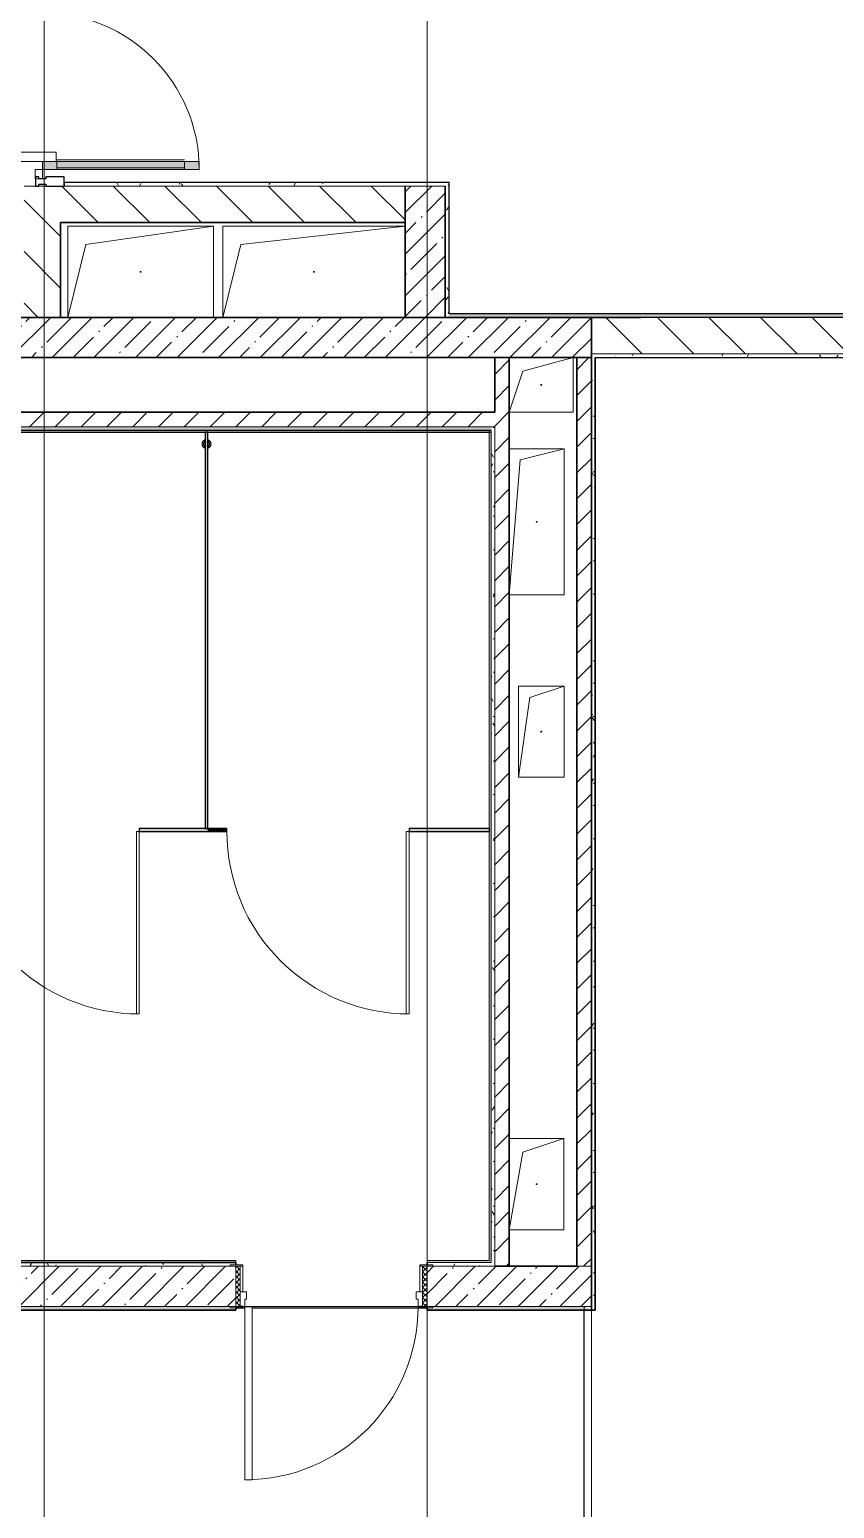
# Model space of a CAD drawing. Header units: millimetres. Extents: x 3914 to 443608, y -156176 to 78197.
# Drawn here: x 413950 to 418362, y -141904 to -133799 of the extents above; entities that cross this region are included whole.
import ezdxf

# ---------------------------------------------------------------- set-up
doc = ezdxf.new("R2010")
doc.units = ezdxf.units.MM
doc.linetypes.add('200_ШТРИХ__ш1_п0_6_', pattern=[160, 100, -60])
doc.layers.add('A-AREA-PATT-3', color=7, linetype='Continuous', lineweight=5, true_color=0xe6fae8, transparency=1)
for name, color, linetype, lineweight in [('A-DETL-GENF', 7, 'Continuous', 9), ('A-DOOR-1', 7, 'Continuous', 5), ('A-DOOR-2', 7, '200_ШТРИХ__ш1_п0_6_', 5), ('A-DOOR-FRAM-2', 7, 'Continuous', 5), ('A-FLOR', 7, 'Continuous', 9), ('A-FLOR-PATT-1', 7, 'Continuous', 5), ('A-GENM', 7, 'Continuous', 9), ('A-GENM-1', 7, 'Continuous', 25), ('A-GLAZ-CWMG', 7, 'Continuous', 9), ('A-GLAZ-CWMG-1', 7, 'Continuous', 25), ('A-WALL', 7, 'Continuous', 5), ('A-WALL-1', 7, 'Continuous', 35), ('I-WALL', 7, 'Continuous', 5), ('Оси', 7, 'Continuous', 9)]:
    doc.layers.add(name, color=color, linetype=linetype, lineweight=lineweight)
doc.layers.add('A-DOOR-FRAM-1', color=7, linetype='Continuous', lineweight=5, true_color=0xc0c0c0)
doc.layers.add('A-WALL-FNSH-1', color=9, linetype='Continuous', lineweight=5, true_color=0x808080)
pattern_1 = [(45, (315419.7, -145976.68), (-70.71068, 70.71068), [])]
pattern_2 = [(45, (315419.7, -145976.68), (-114.04925, 114.04925), []), (45, (315533.75, -145976.68), (-114.04925, 114.04925), [201.612, -40.322, 6.706, -33.617])]
pattern_3 = [(135, (315419.7, -145976.68), (-141.42136, -141.42136), [])]
pattern_4 = [(0, (315419.7, -145976.68), (243.84, 60.96), [20.117, -162.763, 20.117, -162.763, -975.36]), (0, (315419.7, -145976.68), (243.84, 60.96), [-365.76, 20.117, -345.643, 20.117, -162.763, -426.72]), (0, (315419.7, -145976.68), (243.84, 60.96), [-914.4, 20.117, -101.803, 20.117, -284.683]), (120, (315511.14, -145946.2), (-174.71291, 180.691634), [20.117, -162.763, 20.117, -162.763, -975.36]), (120, (315511.14, -145946.2), (-174.71291, 180.691634), [-365.76, 20.117, -345.643, 20.117, -162.763, -426.72]), (120, (315511.14, -145946.2), (-174.71291, 180.691634), [-914.4, 20.117, -101.803, 20.117, -284.683]), (240, (315541.62, -145824.28), (-69.12709, -241.651634), [20.117, -162.763, 20.117, -162.763, -975.36]), (240, (315541.62, -145824.28), (-69.12709, -241.651634), [-365.76, 20.117, -345.643, 20.117, -162.763, -426.72]), (240, (315541.62, -145824.28), (-69.12709, -241.651634), [-914.4, 20.117, -101.803, 20.117, -284.683])]

# ---------------------------------------------------------------- blocks, each defined once
blk = doc.blocks.new('GM_Отверстие прямоугольное _в плите_ - Отверстие-21985264-Объем проектирования 3 этажа')
at = {"layer": 'A-GENM'}
for p, q in [((-400, -250), (-400, 250)), ((-400, 250), (400, 250)), ((400, 250), (-400, 250)), ((-400, 250), (-400, -250)), ((-300, 150), (400, 250)), ((400, 250), (400, -250)), ((400, -250), (400, 250)), ((-400, -250), (-300, 150))]:
    blk.add_line(p, q, dxfattribs=at)
for start, end in [(360, 180), (180, 360)]:
    blk.add_arc((0, 0), 2.5, start, end, dxfattribs=at)
blk = doc.blocks.new('GM_Отверстие прямоугольное _в плите_ - Отверстие-V616-Объем проектирования 3 этажа')
at = {"layer": 'A-GENM'}
for p, q in [((-500, -250), (-500, 250)), ((-500, 250), (500, 250)), ((500, 250), (-500, 250)), ((-500, 250), (-500, -250)), ((-400, 150), (500, 250)), ((-500, -250), (-400, 150))]:
    blk.add_line(p, q, dxfattribs=at)
for start, end in [(360, 180), (180, 360)]:
    blk.add_arc((0, 0), 2.5, start, end, dxfattribs=at)
blk = doc.blocks.new('GM_Отверстие прямоугольное _в плите_ - Отверстие-V617-Объем проектирования 3 этажа')
at = {"layer": 'A-GENM'}
for p, q in [((-100, 75), (175, 150)), ((175, 150), (175, -150)), ((175, -150), (175, 150)), ((-175, -150), (-100, 75)), ((175, -150), (-175, -150)), ((-175, -150), (175, -150))]:
    blk.add_line(p, q, dxfattribs=at)
for start, end in [(360, 180), (180, 360)]:
    blk.add_arc((0, 0), 2.5, start, end, dxfattribs=at)
blk = doc.blocks.new('GM_Отверстие прямоугольное _в плите_ - Отверстие-21993100-Объем проектирования 3 этажа')
at = {"layer": 'A-GENM'}
for p, q in [((-150, 400), (150, 400)), ((150, 400), (-150, 400)), ((-150, -400), (-90, 340)), ((-90, 340), (150, 400)), ((150, 400), (150, -400)), ((150, -400), (150, 400)), ((150, -400), (-150, -400)), ((-150, -400), (150, -400))]:
    blk.add_line(p, q, dxfattribs=at)
for start, end in [(360, 180), (180, 360)]:
    blk.add_arc((0, 0), 2.5, start, end, dxfattribs=at)
blk = doc.blocks.new('GM_Отверстие прямоугольное _в плите_ - Отверстие-21609826-Объем проектирования 3 этажа')
at = {"layer": 'A-GENM'}
for p, q in [((-125, -250), (-125, 250)), ((-125, 250), (125, 250)), ((125, 250), (-125, 250)), ((-125, 250), (-125, -250)), ((-62.5, 187.5), (125, 250)), ((125, 250), (125, -250)), ((125, -250), (125, 250)), ((-125, -250), (-62.5, 187.5)), ((125, -250), (-125, -250)), ((-125, -250), (125, -250))]:
    blk.add_line(p, q, dxfattribs=at)
for start, end in [(360, 180), (180, 360)]:
    blk.add_arc((0, 0), 2.5, start, end, dxfattribs=at)
blk = doc.blocks.new('GM_Отверстие прямоугольное _в плите_ - Отверстие-21606385-Объем проектирования 3 этажа')
at = {"layer": 'A-GENM'}
for p, q in [((-149.9, 250), (150, 250)), ((150, 250), (-149.9, 250)), ((-75, 175), (150, 250)), ((150, 250), (150, -250)), ((150, -250), (150, 250)), ((-149.9, -249.5), (-75, 175)), ((150, -250), (-149.9, -250)), ((-149.9, -250), (150, -250))]:
    blk.add_line(p, q, dxfattribs=at)
for start, end in [(360, 180), (180, 360)]:
    blk.add_arc((0, 0), 2.5, start, end, dxfattribs=at)
blk = doc.blocks.new('131_Сантехническая перегородка_Дверь МГН - СД-1-30883454-Объем проектирования 3 этажа')
at = {"layer": 'A-GENM'}
for points in [[(-366.5, 8), (-370, 8), (-370, -8), (10, -8), (10, 8), (-350.5, 8)], [(1390, 8), (1010, 8), (1010, -8), (1390, -8)]]:
    blk.add_hatch(color=256, dxfattribs=at).paths.add_polyline_path(points)
at = {"layer": 'A-DOOR-1'}
for p, q in [((10, 1008), (26, 1008)), ((10, 8), (10, 1008)), ((26, 8), (26, 1008)), ((10, 8), (26, 8))]:
    blk.add_line(p, q, dxfattribs=at)
blk.add_arc((10, 8), 1000, 360, 90, dxfattribs=at)
at = {"layer": 'A-GENM-1'}
for p, q in [((10, 8), (-370, 8)), ((-370, 8), (-370, -8)), ((10, -8), (10, 8)), ((1390, 8), (1010, 8)), ((1010, 8), (1010, -8)), ((1390, -8), (1390, 8)), ((-370, -8), (10, -8)), ((1010, -8), (1390, -8))]:
    blk.add_line(p, q, dxfattribs=at)
blk = doc.blocks.new('131_Сантехническая перегородка 7 - СП-1-30858579-Объем проектирования 3 этажа')
at = {"layer": 'A-GENM'}
blk.add_hatch(color=256, dxfattribs=at).paths.add_polyline_path([(2165.9, -8), (2165.9, 8), (-4.1, 8), (-4.1, -8), (1268, -8)])
at = {"layer": 'A-GENM', "flags": 128}
for points in [[(71.5, 8), (71.1, 8.5), (70.8, 9), (70.4, 9.5), (70, 9.9), (69.6, 10.4), (69.2, 10.8), (68.8, 11.2), (68.3, 11.6), (67.8, 12), (67.3, 12.3), (66.8, 12.7), (66.3, 13), (65.8, 13.3), (65.3, 13.6), (64.7, 13.8), (64.2, 14), (63.6, 14.3), (63, 14.4), (62.4, 14.6), (61.9, 14.7), (61.3, 14.9), (60.7, 14.9), (60.1, 15), (59.5, 15.1), (58.9, 15.1), (58.3, 15.1), (57.7, 15), (57.1, 15), (56.5, 14.9), (55.9, 14.8), (55.3, 14.7), (54.7, 14.5), (54.1, 14.4), (53.5, 14.2), (53, 13.9), (52.4, 13.7), (51.9, 13.4), (51.4, 13.2), (50.8, 12.9), (50.3, 12.5), (49.8, 12.2), (49.3, 11.8), (48.9, 11.4), (48.4, 11), (48, 10.6), (47.6, 10.2), (47.2, 9.7), (46.8, 9.3), (46.4, 8.8), (46.1, 8.3), (45.9, 8)], [(45.9, -8), (46.3, -8.5), (46.6, -9), (47, -9.5), (47.4, -9.9), (47.8, -10.4), (48.2, -10.8), (48.6, -11.2), (49.1, -11.6), (49.6, -12), (50, -12.3), (50.5, -12.7), (51.1, -13), (51.6, -13.3), (52.1, -13.6), (52.7, -13.8), (53.2, -14), (53.8, -14.3), (54.4, -14.4), (54.9, -14.6), (55.5, -14.7), (56.1, -14.9), (56.7, -14.9), (57.3, -15), (57.9, -15.1), (58.5, -15.1), (59.1, -15.1), (59.7, -15), (60.3, -15), (60.9, -14.9), (61.5, -14.8), (62.1, -14.7), (62.7, -14.5), (63.3, -14.4), (63.8, -14.2), (64.4, -13.9), (65, -13.7), (65.5, -13.4), (66, -13.2), (66.6, -12.9), (67.1, -12.5), (67.6, -12.2), (68, -11.8), (68.5, -11.4), (69, -11), (69.4, -10.6), (69.8, -10.2), (70.2, -9.7), (70.6, -9.3), (70.9, -8.8), (71.3, -8.3), (71.5, -8)]]:
    blk.add_lwpolyline(points, dxfattribs=at)
at = {"layer": 'A-GENM'}
for radius, start, end in [(24.6, 19.91127, 160.08873), (17.6, 28.97309, 151.02691), (15.1, 33.78108, 146.21892), (24.6, 199.91127, 340.08873), (17.6, 208.97309, 331.02691), (15.1, 213.78108, 326.21892)]:
    blk.add_arc((58.7, 0), radius, start, end, dxfattribs=at)
at = {"layer": 'A-GENM-1'}
for p, q in [((2165.9, 8), (-4.1, 8)), ((-4.1, 8), (-4.1, -8)), ((2165.9, -8), (2165.9, 8)), ((-4.1, -8), (2165.9, -8))]:
    blk.add_line(p, q, dxfattribs=at)
blk = doc.blocks.new('131_Сантехническая перегородка_Дверь МГН 2 - СД-1-30897608-Объем проектирования 3 этажа')
at = {"layer": 'A-GENM'}
for points in [[(-264.7, 8), (-427.5, 8), (-427.5, -8), (10, -8), (10, 8), (-89.5, 8)], [(1010, 8), (1010, -8), (1110, -8), (1110, 8)]]:
    blk.add_hatch(color=256, dxfattribs=at).paths.add_polyline_path(points)
at = {"layer": 'A-DOOR-1'}
for p, q in [((10, 1008), (26, 1008)), ((10, 8), (10, 1008)), ((26, 8), (26, 1008)), ((10, 8), (26, 8))]:
    blk.add_line(p, q, dxfattribs=at)
blk.add_arc((10, 8), 1000, 360, 90, dxfattribs=at)
at = {"layer": 'A-GENM-1'}
for p, q in [((10, 8), (-430, 8)), ((-430, 8), (-430, -8)), ((10, -8), (10, 8)), ((1110, 8), (1010, 8)), ((1010, 8), (1010, -8)), ((1110, -8), (1110, 8)), ((-430, -8), (10, -8)), ((1010, -8), (1110, -8))]:
    blk.add_line(p, q, dxfattribs=at)
blk = doc.blocks.new('Прямоугольный импост - Импост структурный с накладкой - 160мм Темный-32310142-Объем проектирования 3 этажа')
at = {"layer": 'A-GLAZ-CWMG-1'}
for p, q in [((-50, 0), (-50, 17)), ((-50, 17), (0, 17)), ((-40, 0), (-50, 0)), ((-40, -40), (-40, 0)), ((0, 0), (-10, 0)), ((-10, 0), (-10, -40)), ((0, 17), (0, 0)), ((-50, -140), (-50, -40)), ((-50, -40), (-40, -40)), ((-10, -40), (0, -40)), ((0, -40), (0, -140)), ((0, -140), (-50, -140))]:
    blk.add_line(p, q, dxfattribs=at)

msp = doc.modelspace()

# ---------------------------------------------------------------- hatches: boundary and pattern name
at = {"layer": 'A-AREA-PATT-3'}
h = msp.add_hatch(color=256, dxfattribs=at)
h.paths.add_polyline_path([(410122.7, -139126.7), (410139.7, -139126.7), (410139.7, -138926.7), (409970.7, -138926.7), (409970.7, -139126.7)])
h.paths.add_polyline_path([(413187.2, -136092.5), (413193.7, -136090.4), (413202.6, -136078.1), (413200.4, -136059.8), (413191.6, -136049.9), (413187.2, -136050.5), (413187.2, -136058.7), (413190.6, -136061.7), (413194.3, -136070.5), (413187.2, -136090.4)])
h.paths.add_polyline_path([(413171.2, -136092.5), (413171.2, -136082.2), (413167.8, -136079.2), (413164.1, -136070.5), (413171.2, -136048.4), (413164.7, -136050.5), (413155.8, -136062.8), (413158, -136081.1), (413166.8, -136091)])
h.paths.add_polyline_path([(414927.7, -136092.5), (414934.2, -136090.4), (414943.1, -136078.1), (414940.9, -136059.8), (414932.1, -136049.9), (414927.7, -136050.5), (414927.7, -136058.7), (414931.1, -136061.7), (414934.8, -136070.5), (414927.7, -136090.4)])
h.paths.add_polyline_path([(414911.7, -136092.5), (414911.7, -136082.2), (414908.3, -136079.2), (414904.6, -136070.5), (414911.7, -136048.4), (414905.2, -136050.5), (414896.3, -136062.8), (414898.5, -136081.1), (414907.3, -136091)])
h.paths.add_polyline_path([(410608.3, -136089.4), (410614.8, -136087.3), (410623.7, -136075), (410621.5, -136056.7), (410612.8, -136046.8), (410608.3, -136047.5), (410608.3, -136055.6), (410611.8, -136058.6), (410615.4, -136067.4), (410608.3, -136087.3)])
h.paths.add_polyline_path([(411452, -136089.4), (411452, -136079.1), (411449.3, -136078), (411444.9, -136067.4), (411452, -136045.4), (411445.5, -136047.5), (411436.5, -136059.8), (411438.8, -136078), (411447.5, -136087.9)])
h.paths.add_polyline_path([(410592.3, -136089.4), (410592.3, -136079.1), (410589.7, -136078), (410585.3, -136067.4), (410592.3, -136045.4), (410585.9, -136047.5), (410576.9, -136059.8), (410579.1, -136078), (410587.9, -136087.9)])
h.paths.add_polyline_path([(412311.6, -136089.4), (412311.6, -136079.1), (412308.9, -136078), (412304.5, -136067.4), (412311.6, -136045.4), (412305.1, -136047.5), (412296.2, -136059.8), (412298.4, -136078), (412307.2, -136087.9)])
h.paths.add_polyline_path([(412327.6, -136089.4), (412334, -136087.3), (412343, -136075), (412340.8, -136056.7), (412332, -136046.8), (412327.6, -136047.5), (412327.6, -136055.6), (412331, -136058.6), (412334.6, -136067.4), (412327.6, -136087.3)])
h.paths.add_polyline_path([(411468, -136089.4), (411474.4, -136087.3), (411483.4, -136075), (411481.1, -136056.7), (411472.4, -136046.8), (411468, -136047.5), (411468, -136055.6), (411471.4, -136058.6), (411475, -136067.4), (411468, -136087.3)])
at = {"layer": 'A-DOOR-2'}
h = msp.add_hatch(dxfattribs=at)
h.set_pattern_fill('FP_37', color=256, angle=180, style=0, pattern_type=2)
h.set_pattern_definition([(315, (413840.79, -140861.364), (14.14214, 14.14214), []), (45, (413840.79, -140861.364), (-14.14214, 14.14214), [])])
h.paths.add_polyline_path([(415079.7, -140796.7), (415104.7, -140796.7), (415104.7, -140576.7), (415079.7, -140576.7)])
at = {"layer": 'A-DOOR-FRAM-2'}
h = msp.add_hatch(dxfattribs=at)
h.set_pattern_fill('FP_38', color=256, angle=180, style=0, pattern_type=2)
h.set_pattern_definition([(225, (415963.584, -140861.364), (14.1421, -14.1421), []), (315, (415963.584, -140861.364), (14.1421, 14.1421), [])])
h.paths.add_polyline_path([(416104.7, -140796.7), (416129.7, -140796.7), (416129.7, -140576.7), (416104.7, -140578.1)])
at = {"layer": 'A-FLOR-PATT-1'}
h = msp.add_hatch(color=256, dxfattribs=at)
h.paths.add_polyline_path([(414037.6, -134566.7), (414879.7, -134566.7), (414879.7, -134521.7), (414019.7, -134521.7), (414019.7, -134566.7)])
h.paths.add_polyline_path([(414219.3, -132841.7), (414879.7, -132841.7), (414879.7, -132796.7), (414139.7, -132796.7), (414139.7, -132806.7), (414039.7, -132806.7), (414037.6, -132796.7), (414019.7, -132796.7), (414019.7, -132841.7), (414139.7, -132841.7)])
at = {"layer": 'I-WALL'}
h = msp.add_hatch(dxfattribs=at)
h.set_pattern_fill('FP_23', color=256, style=0, pattern_type=2)
h.set_pattern_definition(pattern_3)
h.paths.add_polyline_path([(414119.7, -135376.7), (414119.7, -134656.7), (413919.7, -134656.7), (413919.7, -135376.7), (414037.6, -135376.7)])
h.paths.add_polyline_path([(414116.3, -132756.7), (414119.7, -132756.7), (414119.7, -132576.7), (413919.7, -132576.7), (413919.7, -132756.7), (414037.6, -132756.7)])
h = msp.add_hatch(dxfattribs=at)
h.set_pattern_fill('FP_23', color=256, style=0, pattern_type=2)
h.set_pattern_definition(pattern_3)
h.paths.add_polyline_path([(414119.7, -134856.7), (416008.7, -134856.7), (416008.7, -134656.7), (414119.7, -134656.7), (414119.7, -134728.6)])
h = msp.add_hatch(dxfattribs=at)
h.set_pattern_fill('FP_191', color=256, style=0, pattern_type=2)
h.set_pattern_definition(pattern_4)
h.paths.add_polyline_path([(414139.7, -134656.7), (416248.7, -134654.6), (416248.7, -134636.7), (414140.7, -134636.7)])
h = msp.add_hatch(dxfattribs=at)
h.set_pattern_fill('FP_1', color=256, style=0, pattern_type=2)
h.set_pattern_definition(pattern_2)
h.paths.add_polyline_path([(416228.7, -135376.7), (416228.7, -134656.7), (416008.7, -134656.7), (416008.7, -135376.7), (416213.2, -135376.7)])
h = msp.add_hatch(dxfattribs=at)
h.set_pattern_fill('FP_191', color=256, style=0, pattern_type=2)
h.set_pattern_definition(pattern_4)
h.paths.add_polyline_path([(416248.7, -135376.7), (416248.7, -134656.7), (416228.7, -134656.7), (416228.7, -135376.7)])
h = msp.add_hatch(dxfattribs=at)
h.set_pattern_fill('FP_23', color=256, style=0, pattern_type=2)
h.set_pattern_definition(pattern_3)
h.paths.add_polyline_path([(422529.7, -135576.7), (422549.7, -135576.7), (422549.7, -135376.7), (420514.7, -135376.7), (420514.7, -135576.7), (421652.1, -135576.7)])
h.paths.add_polyline_path([(419034.7, -135576.7), (419064.7, -135576.7), (419064.7, -135376.7), (417029.7, -135376.7), (417029.7, -135576.7), (417301, -135576.7)])
h.paths.add_polyline_path([(409629.7, -135576.7), (409629.7, -135376.7), (408879.7, -135376.7), (408879.7, -135576.7), (409609.7, -135576.7)])
h.paths.add_polyline_path([(405380.3, -135576.7), (405404.7, -135576.7), (405404.7, -135376.7), (405029.7, -135376.7), (405029.7, -135576.7), (405379.7, -135576.7)])
h.paths.add_polyline_path([(407499.7, -135576.7), (407929.7, -135576.7), (407929.7, -135376.7), (406804.7, -135376.7), (406804.7, -135576.7), (407449.7, -135576.7)])
h = msp.add_hatch(dxfattribs=at)
h.set_pattern_fill('FP_1', color=256, style=0, pattern_type=2)
h.set_pattern_definition(pattern_2)
h.paths.add_polyline_path([(410709.7, -135596.7), (417029.7, -135596.7), (417029.7, -135376.7), (409629.7, -135376.7), (409629.7, -135596.7), (410230.4, -135596.7)])
h = msp.add_hatch(dxfattribs=at)
h.set_pattern_fill('FP_191', color=256, style=0, pattern_type=2)
h.set_pattern_definition(pattern_4)
h.paths.add_polyline_path([(436608.7, -135376.7), (436629.7, -135376.7), (436608.7, -135356.7), (426599.7, -135356.7), (426599.7, -135368.7), (426629.7, -135368.7), (426629.7, -135376.7), (435793.2, -135376.7)])
h.paths.add_polyline_path([(416248.7, -135376.7), (419034.7, -135376.5), (419034.7, -135368.7), (419064.7, -135368.7), (419064.7, -135356.7), (416249.7, -135356.7), (416248.8, -135374.8)])
h.paths.add_polyline_path([(436629.7, -135376.7), (436629.7, -135356.7), (436609.7, -135356.7), (436619.3, -135366.3)])
h.paths.add_polyline_path([(420544.7, -135376.7), (423069.7, -135376.7), (423069.7, -135368.7), (423124.7, -135368.7), (423124.7, -135356.7), (420514.7, -135356.7), (420514.7, -135368.7), (420544.7, -135368.7), (420544.7, -135376.4)])
h.paths.add_polyline_path([(424579.7, -135376.7), (425619.7, -135376.7), (425619.7, -135368.7), (425649.7, -135368.7), (425649.7, -135356.7), (424524.7, -135356.7), (424524.7, -135368.7), (424579.7, -135368.7), (424579.7, -135375.7)])
h = msp.add_hatch(dxfattribs=at)
h.set_pattern_fill('FP_191', color=256, style=0, pattern_type=2)
h.set_pattern_definition(pattern_4)
h.paths.add_polyline_path([(420544.7, -135596.7), (422529.7, -135595.7), (422549.7, -135576.7), (420544.7, -135577), (420544.7, -135584.7), (420514.7, -135584.7), (420514.7, -135596.7)])
h.paths.add_polyline_path([(419064.7, -135596.7), (419064.7, -135584.7), (419034.7, -135584.7), (419034.7, -135576.7), (417029.7, -135576.7), (417050.7, -135596.7), (419034.7, -135596.7)])
h.paths.add_polyline_path([(422549.7, -135596.7), (422549.7, -135576.7), (422529.7, -135596.7)])
h.paths.add_polyline_path([(417029.7, -135596.7), (417049.7, -135596.7), (417029.7, -135576.7)])
h = msp.add_hatch(dxfattribs=at)
h.set_pattern_fill('FP_22', color=256, style=0, pattern_type=2)
h.set_pattern_definition(pattern_1)
h.paths.add_polyline_path([(416579.7, -140576.7), (416579.7, -135596.7), (416499.7, -135596.7), (416499.8, -140576.7)])
h = msp.add_hatch(dxfattribs=at)
h.set_pattern_fill('FP_22', color=256, style=0, pattern_type=2)
h.set_pattern_definition(pattern_1)
h.paths.add_polyline_path([(416949.7, -140576.7), (417029.7, -140576.7), (417029.7, -135596.7), (416949.7, -135596.7), (416949.7, -140553.2)])
h = msp.add_hatch(dxfattribs=at)
h.set_pattern_fill('FP_191', color=256, style=0, pattern_type=2)
h.set_pattern_definition(pattern_4)
h.paths.add_polyline_path([(417043, -140816.7), (417049.7, -140816.7), (417049.7, -135596.7), (417029.7, -135596.7), (417029.7, -140816.7), (417040.2, -140816.7)])
h = msp.add_hatch(dxfattribs=at)
h.set_pattern_fill('FP_22', color=256, style=0, pattern_type=2)
h.set_pattern_definition(pattern_1)
h.paths.add_polyline_path([(411318.2, -135976.7), (416499.7, -135976.7), (416499.7, -135896.7), (409709.7, -135896.7), (409709.7, -135976.7), (410909.7, -135976.7)])
h = msp.add_hatch(dxfattribs=at)
h.set_pattern_fill('FP_191', color=256, style=0, pattern_type=2)
h.set_pattern_definition(pattern_4)
h.paths.add_polyline_path([(411318.2, -135996.7), (416479.7, -135996.7), (416479.7, -135976.7), (409729.7, -135976.7), (409729.7, -135996.7), (410909.7, -135996.7)])
h = msp.add_hatch(dxfattribs=at)
h.set_pattern_fill('FP_191', color=256, style=0, pattern_type=2)
h.set_pattern_definition(pattern_4)
h.paths.add_polyline_path([(416499.7, -140556.7), (416499.7, -135976.7), (416479.7, -135976.7), (416479.7, -140556.7)])
for points in [[(415125.4, -136007.7), (416479.7, -136007.7), (416479.7, -135996.7), (409729.7, -135996.7), (409729.7, -136007.7), (414853.5, -136007.7)], [(416468.7, -140545.7), (416479.7, -140545.7), (416479.7, -136007.7), (416468.7, -136007.7), (416468.7, -140517.1)]]:
    msp.add_hatch(color=256, dxfattribs=at).paths.add_polyline_path(points)
h = msp.add_hatch(dxfattribs=at)
h.set_pattern_fill('FP_1', color=256, style=0, pattern_type=2)
h.set_pattern_definition(pattern_2)
h.paths.add_polyline_path([(416989.7, -140796.7), (417029.7, -140795.7), (417029.7, -140576.7), (416129.7, -140576.7), (416130.7, -140796.7), (416757.1, -140796.7)])
h.paths.add_polyline_path([(409629.7, -140796.7), (415079.7, -140796.7), (415079.7, -140576.7), (409629.7, -140576.7), (409629.7, -140783.8)])
h = msp.add_hatch(color=256, dxfattribs=at)
h.paths.add_polyline_path([(416213.2, -140556.7), (416479.7, -140556.7), (416479.7, -140545.7), (416129.7, -140545.9), (416130.7, -140556.7)])
h.paths.add_polyline_path([(413370.7, -140556.7), (415079.7, -140556.7), (415079.7, -140545.7), (413359.7, -140545.7), (413359.7, -140556.7)])
h = msp.add_hatch(dxfattribs=at)
h.set_pattern_fill('FP_191', color=256, style=0, pattern_type=2)
h.set_pattern_definition(pattern_4)
h.paths.add_polyline_path([(416213.2, -140576.7), (416499.7, -140576.7), (416499.7, -140556.7), (416129.7, -140556.7), (416130.7, -140568.7), (416159.7, -140568.7), (416159.7, -140576.7)])
h.paths.add_polyline_path([(413359.7, -140576.7), (415049.7, -140576.3), (415049.7, -140568.7), (415079.7, -140568.7), (415079.7, -140556.7), (413359.7, -140556.7)])
h = msp.add_hatch(dxfattribs=at)
h.set_pattern_fill('FP_191', color=256, style=0, pattern_type=2)
h.set_pattern_definition(pattern_4)
h.paths.add_polyline_path([(416757.1, -140816.7), (417029.6, -140816.6), (416989.7, -140796.7), (416159.7, -140796.7), (416159.7, -140804.7), (416129.7, -140805.7), (416130.7, -140816.7), (416579.7, -140816.7)])
h.paths.add_polyline_path([(409629.7, -140816.7), (415079.7, -140816.7), (415079.7, -140804.7), (415049.7, -140804.7), (415049.7, -140796.7), (409609.7, -140797.4), (409610.7, -140816.7), (409622.4, -140816.7)])

# ---------------------------------------------------------------- linework, layer by layer
msp.add_lwpolyline([(440249.7, -135376.7), (400389.7, -135376.7), (400389.7, -132576.7), (440249.7, -132576.7)], close=True)
msp.add_lwpolyline([(415079.7, -140796.7), (416129.7, -140796.7)])
at = {"layer": 'A-DETL-GENF'}
for p, q in [((414019.7, -134521.7), (414019.7, -134566.7)), ((414095.7, -134521.7), (414019.7, -134521.7)), ((414019.7, -134521.7), (414019.7, -134566.7)), ((414095.7, -134521.7), (414019.7, -134521.7)), ((414879.7, -134521.7), (414095.7, -134521.7)), ((414879.7, -134521.7), (414095.7, -134521.7)), ((414799.7, -134512.7), (414099.7, -134512.7)), ((414099.7, -134566.7), (414099.7, -134521.7)), ((414799.7, -134566.7), (414799.7, -134521.7)), ((414879.7, -134566.7), (414879.7, -134521.7)), ((414879.7, -134566.7), (414879.7, -134521.7)), ((414879.7, -134566.7), (414019.7, -134566.7)), ((414019.7, -134566.7), (414879.7, -134566.7)), ((414799.7, -134556.7), (414099.7, -134556.7))]:
    msp.add_line(p, q, dxfattribs=at)
at = {"layer": 'A-DOOR-1'}
for p, q in [((413979.7, -134566.7), (414019.7, -134566.7)), ((413979.7, -134616.7), (413979.7, -134566.7)), ((414879.7, -134566.7), (414019.7, -134566.7)), ((414019.7, -134566.7), (414019.7, -134616.7)), ((414019.7, -134616.7), (413979.7, -134616.7)), ((415169.7, -140796.7), (415129.7, -140796.7)), ((415129.7, -140796.7), (415129.7, -141746.7)), ((415169.7, -141746.7), (415169.7, -140796.7)), ((415129.7, -141746.7), (415169.7, -141746.7))]:
    msp.add_line(p, q, dxfattribs=at)
for centre, radius, start, end in [((414019.7, -134566.7), 860, 0, 90), ((415129.7, -140796.7), 950, 270, 0)]:
    msp.add_arc(centre, radius, start, end, dxfattribs=at)
at = {"layer": 'A-DOOR-FRAM-1'}
for p, q in [((415119.7, -140568.7), (415049.7, -140568.7)), ((415049.7, -140568.7), (415049.7, -140576.7)), ((415049.7, -140576.7), (415119.7, -140576.7)), ((415104.7, -140576.7), (415079.7, -140576.7)), ((415079.7, -140576.7), (415079.7, -140796.7)), ((415104.7, -140796.7), (415104.7, -140576.7)), ((415119.7, -140576.7), (415104.7, -140576.7)), ((415104.7, -140576.7), (415104.7, -140716.7)), ((415119.7, -140576.7), (415119.7, -140568.7)), ((415119.7, -140716.7), (415119.7, -140576.7)), ((416089.7, -140568.7), (416089.7, -140576.7)), ((416159.7, -140568.7), (416089.7, -140568.7)), ((416089.7, -140576.7), (416089.7, -140716.7)), ((416104.7, -140576.7), (416089.7, -140576.7)), ((416089.7, -140576.7), (416159.7, -140576.7)), ((416104.7, -140576.7), (416104.7, -140796.7)), ((416129.7, -140576.7), (416104.7, -140576.7)), ((416104.7, -140716.7), (416104.7, -140576.7)), ((416129.7, -140796.7), (416129.7, -140576.7)), ((416159.7, -140576.7), (416159.7, -140568.7)), ((415139.7, -140716.7), (415104.7, -140716.7)), ((415104.7, -140716.7), (415104.7, -140796.7)), ((415104.7, -140716.7), (415119.7, -140716.7)), ((415129.7, -140796.7), (415129.7, -140756.7)), ((415129.7, -140756.7), (415139.7, -140756.7)), ((415139.7, -140756.7), (415139.7, -140716.7)), ((416104.7, -140716.7), (416069.7, -140716.7)), ((416069.7, -140716.7), (416069.7, -140756.7)), ((416069.7, -140756.7), (416079.7, -140756.7)), ((416079.7, -140756.7), (416079.7, -140796.7)), ((416089.7, -140716.7), (416104.7, -140716.7)), ((416104.7, -140796.7), (416104.7, -140716.7)), ((415119.7, -140796.7), (415049.7, -140796.7)), ((415049.7, -140796.7), (415049.7, -140804.7)), ((415049.7, -140804.7), (415119.7, -140804.7)), ((415079.7, -140796.7), (415104.7, -140796.7)), ((415119.7, -140795.7), (415104.7, -140795.7)), ((415104.7, -140795.7), (415104.7, -140796.7)), ((415104.7, -140796.7), (415129.7, -140796.7)), ((415104.7, -140796.7), (415119.7, -140796.7)), ((415119.7, -140796.7), (415119.7, -140795.7)), ((415119.7, -140804.7), (415119.7, -140796.7)), ((416079.7, -140796.7), (416104.7, -140796.7)), ((416089.7, -140795.7), (416089.7, -140796.7)), ((416104.7, -140795.7), (416089.7, -140795.7)), ((416089.7, -140796.7), (416104.7, -140796.7)), ((416089.7, -140796.7), (416089.7, -140804.7)), ((416159.7, -140796.7), (416089.7, -140796.7)), ((416089.7, -140804.7), (416159.7, -140804.7)), ((416104.7, -140796.7), (416104.7, -140795.7)), ((416104.7, -140796.7), (416129.7, -140796.7)), ((416159.7, -140804.7), (416159.7, -140796.7))]:
    msp.add_line(p, q, dxfattribs=at)
at = {"layer": 'A-FLOR'}
for p, q in [((414095.7, -134521.7), (413429.7, -134521.7)), ((413479.7, -134471.7), (414095.7, -134471.7)), ((414095.7, -134471.7), (414095.7, -134521.7)), ((413919.7, -134656.7), (413982.7, -134656.7)), ((413999.7, -134656.7), (414037.6, -134656.7)), ((419034.7, -135376.7), (417301, -135376.7)), ((417050.7, -140796.7), (417050.7, -135596.7)), ((417050.7, -135596.7), (419064.7, -135596.7)), ((413187.2, -136007.7), (414911.7, -136007.7)), ((414927.7, -136007.7), (416468.7, -136007.7)), ((416468.7, -136007.7), (416468.7, -138177.7)), ((416468.7, -138193.7), (416468.7, -140545.7)), ((415079.7, -140545.7), (413370.7, -140545.7)), ((415080.7, -140568.7), (415080.7, -140545.7)), ((416213.2, -140545.7), (416130.7, -140545.7)), ((415129.7, -140805.7), (415080.7, -140805.7)), ((415119.7, -140796.7), (415125.4, -140796.7)), ((415169.7, -140796.7), (416079.7, -140796.7)), ((416129.7, -140805.7), (415169.7, -140805.7))]:
    msp.add_line(p, q, dxfattribs=at)
at = {"layer": 'A-WALL'}
for p, q in [((413982.7, -134656.7), (416228.7, -134656.7)), ((414139.7, -134636.7), (416248.7, -134636.7)), ((416248.7, -134656.7), (416248.7, -135356.7)), ((416248.7, -135356.7), (419064.7, -135356.7)), ((417029.7, -135576.7), (419034.7, -135576.7)), ((417049.7, -135596.7), (417050.7, -135596.7)), ((409709.7, -135976.7), (416499.7, -135976.7)), ((416499.7, -140576.7), (416499.7, -135976.7)), ((416479.7, -140556.7), (416479.7, -135996.7)), ((413359.7, -140576.7), (415049.7, -140576.7)), ((416479.7, -140556.7), (416129.7, -140556.7)), ((416159.7, -140576.7), (416499.7, -140576.7)), ((417029.7, -140576.7), (416949.7, -140576.7)), ((409629.7, -140796.7), (415049.7, -140796.7)), ((417029.7, -140796.7), (416159.7, -140796.7)), ((416989.7, -143001.7), (416989.7, -140796.7)), ((417029.7, -143001.7), (417029.7, -140817.7))]:
    msp.add_line(p, q, dxfattribs=at)
at = {"layer": 'A-WALL-1'}
for p, q in [((414139.7, -134636.7), (414139.7, -134656.7)), ((416008.7, -134656.7), (416008.7, -135376.7)), ((416228.7, -135376.7), (416228.7, -134656.7)), ((414119.7, -135376.7), (414119.7, -134856.7)), ((414119.7, -134856.7), (416008.7, -134856.7)), ((408909.7, -135376.7), (417301, -135376.7)), ((417029.7, -135376.7), (417029.7, -140817.7)), ((409629.7, -135596.7), (417029.7, -135596.7)), ((416499.7, -135596.7), (416499.7, -135896.7)), ((416579.7, -140576.7), (416579.7, -135596.7)), ((416949.7, -135596.7), (416949.7, -140576.7)), ((417049.7, -140816.7), (417049.7, -135596.7)), ((416499.7, -135896.7), (409709.7, -135896.7)), ((409729.7, -135996.7), (416479.7, -135996.7)), ((415079.7, -140556.7), (413359.7, -140556.7)), ((415079.7, -140568.7), (415079.7, -140556.7)), ((416129.7, -140556.7), (416129.7, -140568.7)), ((416949.7, -140576.7), (416499.7, -140576.7)), ((409609.7, -140816.7), (415079.7, -140816.7)), ((415079.7, -140816.7), (415079.7, -140804.7)), ((416129.7, -140804.7), (416129.7, -140816.7)), ((416129.7, -140816.7), (417049.7, -140816.7))]:
    msp.add_line(p, q, dxfattribs=at)
at = {"layer": 'A-WALL-FNSH-1'}
for p, q in [((416249.7, -134635.7), (414140.7, -134635.7)), ((414140.7, -134635.7), (414140.7, -134636.7)), ((416248.7, -134636.7), (416248.7, -134656.7)), ((416249.7, -134635.7), (416249.7, -135356.7)), ((419064.7, -135355.7), (416249.7, -135355.7)), ((417050.7, -135597.7), (419064.7, -135597.7)), ((413171.2, -136007.7), (416479.7, -136007.7)), ((416468.7, -135996.7), (416468.7, -138193.7)), ((415079.7, -140556.7), (415079.7, -140545.7)), ((416468.7, -140545.7), (416129.7, -140545.7)), ((416129.7, -140545.7), (416129.7, -140556.7)), ((409608.7, -140817.7), (415079.7, -140817.7)), ((415079.7, -140817.7), (415079.7, -140816.7)), ((416129.7, -140816.7), (416129.7, -140817.7)), ((416129.7, -140817.7), (416988.7, -140817.7)), ((416988.7, -140817.7), (416988.7, -143001.7)), ((416989.7, -140817.7), (417029.7, -140817.7)), ((417030.7, -140817.7), (417050.7, -140817.7)), ((417030.7, -143001.7), (417030.7, -140817.7)), ((417050.7, -140817.7), (417050.7, -140796.7))]:
    msp.add_line(p, q, dxfattribs=at)
at = {"layer": 'Оси'}
for points in [[(416129.7, -147882.9), (416129.7, -142882.9), (416129.7, -128948.4), (416129.7, -123948.4)], [(414029.7, -147882.9), (414029.7, -142882.9), (414029.7, -129061.6), (414029.7, -124061.6)]]:
    msp.add_lwpolyline(points, dxfattribs=at)

# ---------------------------------------------------------------- block references
at = {"layer": 'A-GENM'}
for name, p in [('GM_Отверстие прямоугольное _в плите_ - Отверстие-21985264-Объем проектирования 3 этажа', (414558.7, -135126.7)), ('GM_Отверстие прямоугольное _в плите_ - Отверстие-V616-Объем проектирования 3 этажа', (415508.7, -135126.7)), ('GM_Отверстие прямоугольное _в плите_ - Отверстие-V617-Объем проектирования 3 этажа', (416754.7, -135746.7)), ('GM_Отверстие прямоугольное _в плите_ - Отверстие-21993100-Объем проектирования 3 этажа', (416729.7, -136496.7)), ('GM_Отверстие прямоугольное _в плите_ - Отверстие-21609826-Объем проектирования 3 этажа', (416754.7, -137646.7)), ('GM_Отверстие прямоугольное _в плите_ - Отверстие-21606385-Объем проектирования 3 этажа', (416729.6, -140126.7))]:
    msp.add_blockref(name, p, dxfattribs=at)
for name, p, rotation in [('131_Сантехническая перегородка 7 - СП-1-30858579-Объем проектирования 3 этажа', (414919.7, -136011.8), 269.9999999999999), ('131_Сантехническая перегородка_Дверь МГН - СД-1-30883454-Объем проектирования 3 этажа', (414561.2, -138185.7), 180), ('131_Сантехническая перегородка_Дверь МГН 2 - СД-1-30897608-Объем проектирования 3 этажа', (416041.2, -138185.7), 180)]:
    msp.add_blockref(name, p, dxfattribs=dict(at, rotation=rotation))
at = {"layer": 'A-GLAZ-CWMG', "extrusion": (0, 0, -1), "rotation": 270.0000000000001}
msp.add_blockref('Прямоугольный импост - Импост структурный с накладкой - 160мм Темный-32310142-Объем проектирования 3 этажа', (-413999.7, -134656.7), dxfattribs=at)

doc.saveas('drawing.dxf')
